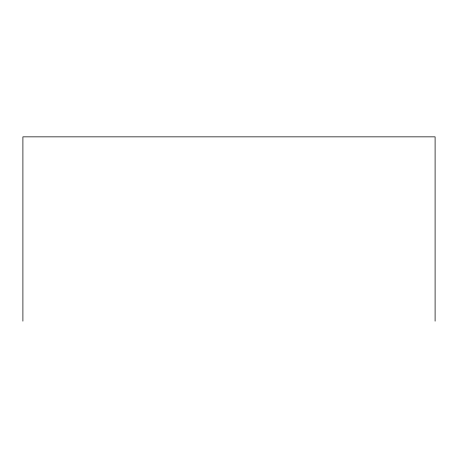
<?xml version="1.0" encoding="UTF-8"?>
<svg xmlns="http://www.w3.org/2000/svg" width="458" height="458" viewBox="0 0 458 458"><rect width="100%" height="100%" fill="white"/><g stroke="black" fill="none" stroke-linecap="round" stroke-linejoin="round"><path stroke-width="0.69" d="M435.1 321.15L435.1 136.85L22.9 136.85L22.9 321.15"/></g></svg>
